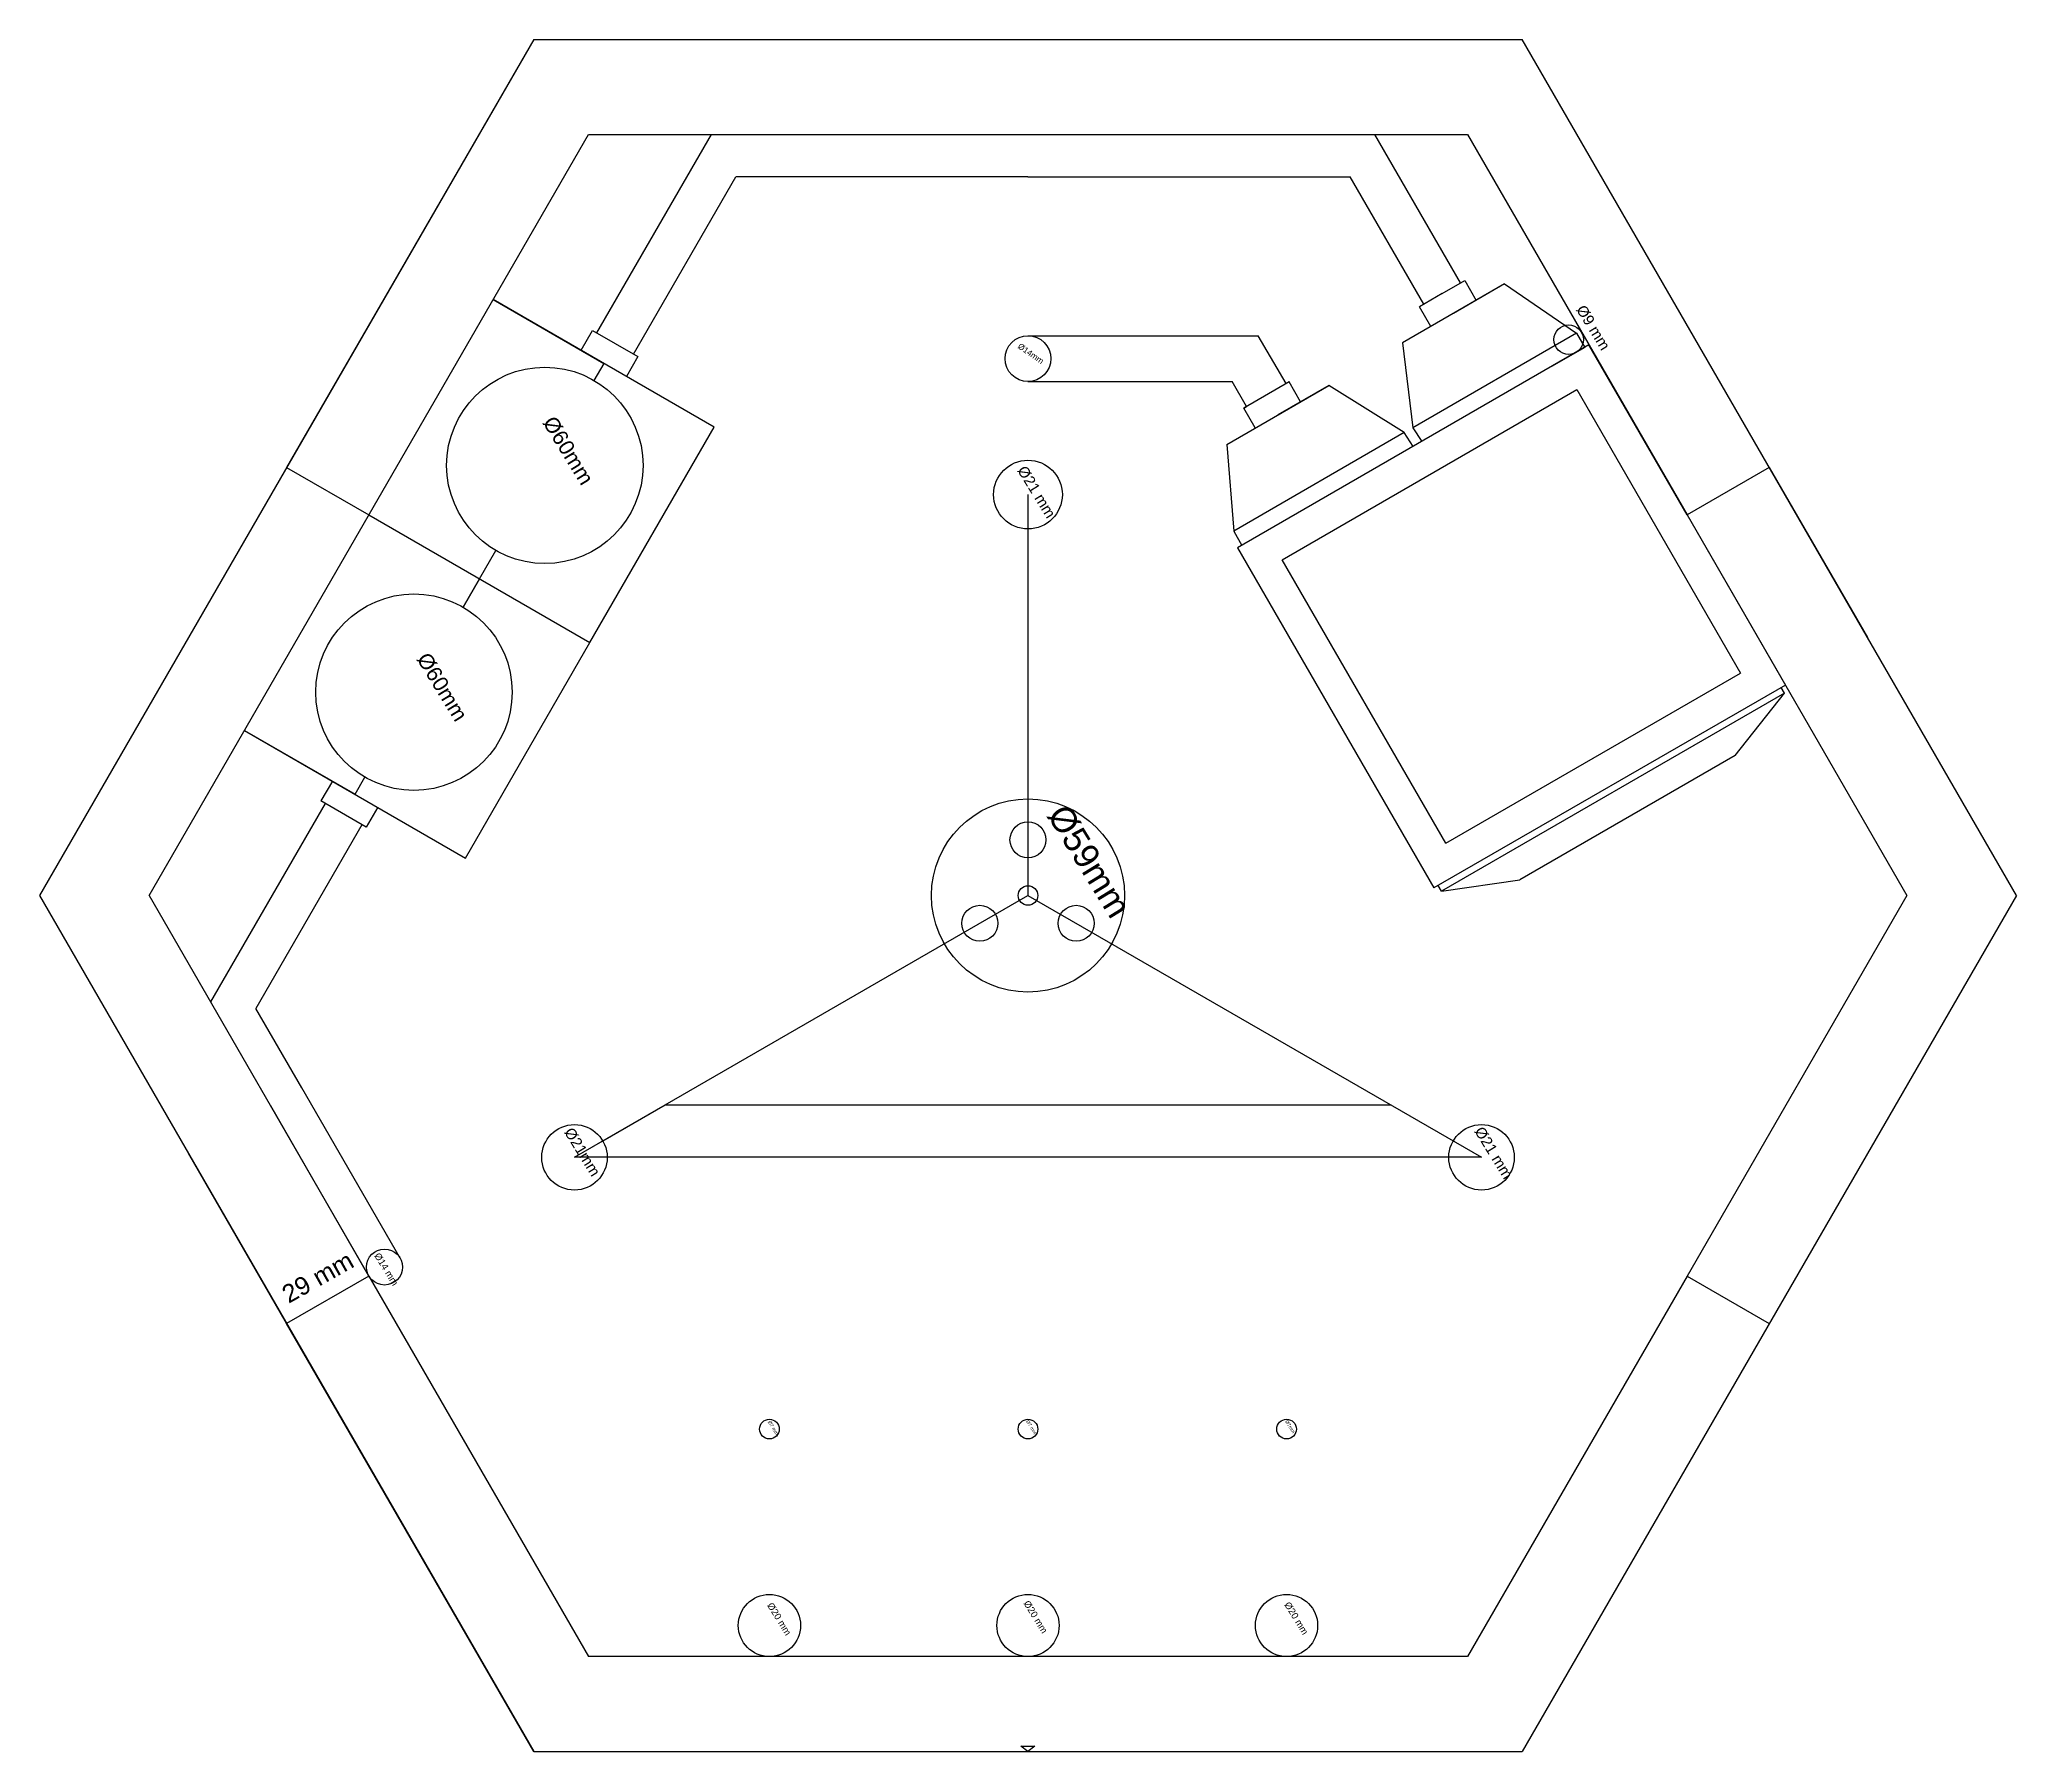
# Model space of a CAD drawing. Header units: inches. Extents: x 422 to 1026, y 111 to 634.
import ezdxf

# ---------------------------------------------------------------- set-up
doc = ezdxf.new("R2010")
doc.units = ezdxf.units.IN
doc.header["$MEASUREMENT"] = 0
doc.styles.get("Standard").update_dxf_attribs({"font": 'arial.ttf'})

msp = doc.modelspace()

# ---------------------------------------------------------------- linework, layer by layer
for p, q in [((573, 633.87), (422, 372.33)), ((573, 633.87), (497.5, 503.1)), ((573, 633.87), (875, 633.87)), ((1026, 372.33), (875, 633.87)), ((455.49, 372.33), (589.75, 604.87)), ((589.75, 604.87), (858.26, 604.87)), ((592.26, 544.23), (627.28, 604.87)), ((627.28, 604.87), (829.97, 604.87)), ((856.17, 559.49), (829.97, 604.87)), ((858.26, 604.87), (925.39, 488.6)), ((603.52, 537.73), (634.78, 591.87)), ((724, 591.87), (634.78, 591.87)), ((724, 591.87), (822.47, 591.87)), ((844.91, 552.99), (822.47, 591.87)), ((869.63, 559.18), (838.45, 541.18)), ((850.54, 556.24), (843.61, 552.24)), ((850.54, 556.24), (857.47, 560.24)), ((869.63, 559.18), (854.04, 550.18)), ((857.47, 560.24), (860.97, 554.18)), ((869.63, 559.18), (891.59, 544.14)), ((628.17, 515.42), (560.62, 554.42)), ((560.62, 554.42), (594.39, 534.92)), ((847.11, 546.18), (843.61, 552.24)), ((950.5, 503.1), (920.5, 555.06)), ((587.47, 538.92), (590.97, 544.98)), ((590.97, 544.98), (597.89, 540.98)), ((891.59, 544.14), (841.57, 515.26)), ((891.59, 544.14), (894.09, 539.81)), ((597.89, 540.98), (604.82, 536.98)), ((724, 543.37), (794.32, 543.37)), ((895.39, 540.56), (788, 478.56)), ((802.91, 528.74), (794.32, 543.37)), ((838.45, 541.18), (841.57, 515.26)), ((894.09, 539.81), (884.13, 534.06)), ((925.39, 488.6), (895.39, 540.56)), ((594.39, 534.92), (591.39, 529.72)), ((604.82, 536.98), (601.32, 530.92)), ((724, 529.37), (786.36, 529.37)), ((784.76, 510.18), (815.94, 528.18)), ((790.79, 521.74), (786.36, 529.37)), ((803.78, 529.24), (789.92, 521.24)), ((803.78, 529.24), (789.92, 521.24)), ((815.94, 528.18), (800.35, 519.18)), ((801.66, 474.9), (891.73, 526.9)), ((802.48, 528.49), (802.48, 528.49)), ((803.78, 529.24), (802.91, 528.74)), ((807.28, 523.18), (803.78, 529.24)), ((838.97, 513.76), (815.94, 528.18)), ((891.73, 526.9), (941.73, 440.3)), ((789.92, 521.24), (790.79, 521.74)), ((793.42, 515.18), (789.92, 521.24)), ((590.17, 449.6), (628.17, 515.42)), ((838.97, 513.76), (786.87, 483.68)), ((841.7, 509.56), (838.97, 513.76)), ((841.57, 515.26), (844.29, 511.06)), ((784.76, 510.18), (786.87, 483.68)), ((497.5, 503.1), (522.62, 488.6)), ((950.5, 503.1), (925.39, 488.6)), ((950.5, 503.1), (980.5, 451.14)), ((724, 494.83), (724, 372.33)), ((724, 494.83), (724, 484.33)), ((522.62, 488.6), (590.17, 449.6)), ((724, 484.33), (724, 462.33)), ((786.87, 483.68), (789.3, 479.31)), ((925.39, 488.6), (992.52, 372.33)), ((925.39, 488.6), (955.39, 436.64)), ((551.39, 460.44), (561.39, 477.76)), ((556.39, 469.1), (561.39, 477.76)), ((788, 478.56), (848, 374.64)), ((851.66, 388.3), (801.66, 474.9)), ((556.39, 469.1), (551.39, 460.44)), ((552.17, 383.78), (590.17, 449.6)), ((955.39, 436.64), (848, 374.64)), ((851.66, 388.3), (941.73, 440.3)), ((955.09, 434.16), (954.09, 435.89)), ((955.09, 434.16), (850.3, 373.66)), ((940.11, 415.11), (955.09, 434.16)), ((484.62, 422.78), (552.17, 383.78)), ((484.62, 422.78), (518.39, 403.28)), ((940.11, 415.11), (874.29, 377.11)), ((511.47, 407.28), (507.97, 401.22)), ((518.39, 403.28), (521.39, 408.48)), ((509.26, 400.47), (474.25, 339.83)), ((521.82, 393.22), (507.97, 401.22)), ((525.32, 399.28), (521.82, 393.22)), ((520.52, 393.97), (488.11, 337.83)), ((850.3, 373.66), (849.3, 375.39)), ((850.3, 373.66), (874.29, 377.11)), ((422, 372.33), (573, 110.79)), ((455.49, 372.33), (522.62, 256.06)), ((585.44, 292.33), (724, 372.33)), ((724, 372.33), (862.57, 292.33)), ((1026, 372.33), (875, 110.79)), ((992.52, 372.33), (925.39, 256.06)), ((502.15, 313.52), (488.11, 337.83)), ((532.15, 261.56), (502.15, 313.52)), ((594.1, 297.33), (613.15, 308.33)), ((613.15, 308.33), (834.86, 308.33)), ((522.62, 256.06), (492.62, 308.02)), ((585.44, 292.33), (594.1, 297.33)), ((497.5, 241.56), (467.5, 293.52)), ((862.57, 292.33), (585.44, 292.33)), ((522.62, 256.06), (497.5, 241.56)), ((522.62, 256.06), (589.75, 139.79)), ((925.39, 256.06), (858.26, 139.79)), ((925.39, 256.06), (950.5, 241.56)), ((573, 110.79), (497.5, 241.56)), ((858.26, 139.79), (589.75, 139.79)), ((573, 110.79), (875, 110.79)), ((724, 110.79), (721.82, 112.42)), ((721.82, 112.42), (726.13, 112.42)), ((726.13, 112.42), (724, 110.79))]:
    msp.add_line(p, q)
for centre, radius in [((889.2, 542.18), 4.5), ((724, 536.37), 7), ((576.39, 503.74), 30), ((724, 494.83), 10.5), ((536.39, 434.46), 30), ((724, 372.33), 29.5), ((724, 389.33), 5.5), ((724, 372.33), 3), ((709.28, 363.83), 5.5), ((738.73, 363.83), 5.5), ((585.44, 292.33), 10), ((862.57, 292.33), 10), ((527.38, 258.81), 5.5), ((645, 209.29), 3), ((724, 209.29), 3), ((803, 209.29), 3), ((645, 149.29), 9.5), ((724, 149.29), 9.5), ((803, 149.29), 9.5)]:
    msp.add_circle(centre, radius)

# ---------------------------------------------------------------- texts
for s, height, rotation, p in [('Ø9 mm', 3.3, 301.5622, (891.36, 551.42)), ('Ø14mm', 1.804, 325.07748, (720.68, 539.75)), ('Ø60mm', 4.643, 301.5622, (575.58, 516.91)), ('Ø21 mm', 3.3, 301.5622, (720.61, 502.3)), ('Ø60mm', 4.643, 301.5622, (537.07, 444.68)), ('Ø59mm', 7.623, 301.5622, (729.64, 396.96)), ('Ø21mm', 3.3, 301.5622, (582.17, 300.1)), ('Ø21 mm', 3.3, 301.5622, (860.28, 300.37)), ('29 mm', 5.499, 29.37764, (498.11, 247.56)), ('Ø14 mm', 2.075, 301.5622, (524.18, 262.33)), ('Ø7 mm', 1.042, 301.5622, (644.47, 211.44)), ('Ø7 mm', 1.042, 301.5622, (723.35, 211.63)), ('Ø7mm', 1.042, 301.5622, (802.52, 211.62)), ('Ø20 mm', 2.075, 301.5622, (644.23, 155.46)), ('Ø20 mm', 2.075, 301.5622, (722.56, 156.1)), ('Ø20 mm', 2.075, 301.5622, (802.22, 155.69))]:
    msp.add_text(s, height=height, rotation=rotation).set_placement(p)

doc.saveas('drawing.dxf')
